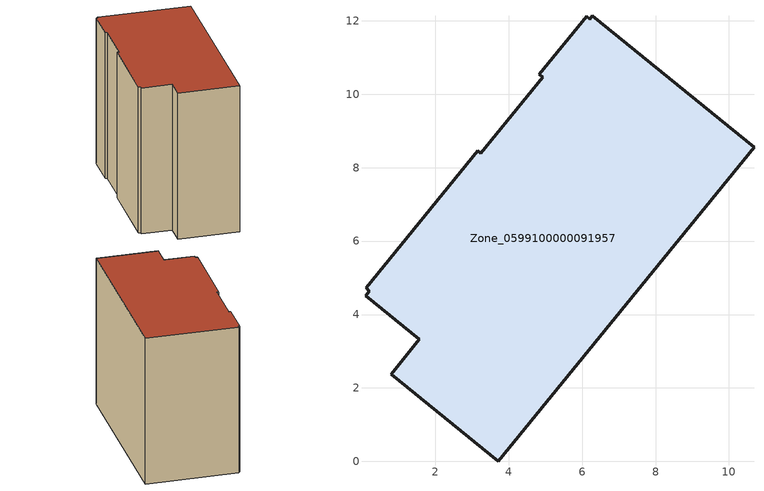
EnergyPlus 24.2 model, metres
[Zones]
Zone_0599100000091957
 floor ground (C_G): 6.21,12.04 6.28,12.14 10.68,8.56 3.72,0 0.8,2.37 1.57,3.33 0.1,4.5 0.21,4.64 0.12,4.73 3.15,8.46 3.25,8.39 4.93,10.47 4.84,10.54 6.12,12.12 z0
 wall outside (C_F): 3.72,0 10.68,8.56 6.28,12.14 6.21,12.04 6.12,12.12 4.84,10.54 4.93,10.47 3.25,8.39 3.15,8.46 0.12,4.73 0.21,4.64 0.1,4.5 1.57,3.33 0.8,2.37 3.72,0 z0:9.51
 roof outside (C_R): 4.93,10.47 3.25,8.39 3.15,8.46 0.12,4.73 0.21,4.64 0.1,4.5 1.57,3.33 0.8,2.37 3.72,0 10.68,8.56 6.28,12.14 6.21,12.04 6.12,12.12 4.84,10.54 z9.51
[BUILDING]
Pand.0599100000091957: North Axis=0; Terrain=City; Loads Convergence Tolerance Value=0.04; Temperature Convergence Tolerance Value=0.4; Solar Distribution=FullExterior; Maximum Number of Warmup Days=25; Minimum Number of Warmup Days=1
[Site:Location]
Rotterdam.The.Hague.AP_ZH_NLD Design_Conditions: Latitude=51.96; Longitude=4.45; Time Zone=1; Elevation=-4.5
[SITE:GROUNDTEMPERATURE:BUILDINGSURFACE]
18, 18, 18, 18, 18, 18, 18, 18, 18, 18, 18, 18
[MATERIAL] Thermal Absorptance=0.9; Solar Absorptance=0.7; Visible Absorptance=0.7
Name | Roughness | Thickness | Conductivity | Density | Specific Heat
G.TC.1946 | MediumSmooth | 0.15 | 1 | 540 | 1210
F.TC.1946 | Rough | 0.3 | 0.857143 | 1920 | 840
R.TC.1946 | MediumRough | 0.2 | 0.909091 | 1500 | 1000
[CONSTRUCTION]
C_G: G.TC.1946
C_F: F.TC.1946
C_R: R.TC.1946
[ZONE]
Zone_0599100000091957: Type=1; Multiplier=1; Ceiling Height=Autocalculate; Volume=Autocalculate; Floor Area=autocalculate; Part of Total Floor Area=Yes
[ZONEINFILTRATION:DESIGNFLOWRATE]
Infil_Zone_0599100000091957: Zone or ZoneList or Space or SpaceList=Zone_0599100000091957; Schedule=AlwaysOn; Design Flow Rate Calculation Method=Flow/Area; Flow Rate per Floor Area=0.003; Constant Term Coefficient=1; Temperature Term Coefficient=0; Velocity Term Coefficient=0; Velocity Squared Term Coefficient=0
[HVACTEMPLATE:ZONE:IDEALLOADSAIRSYSTEM]
Zone_0599100000091957: Maximum Heating Supply Air Temperature=50; Minimum Cooling Supply Air Temperature=13; Maximum Heating Supply Air Humidity Ratio=0.0156; Minimum Cooling Supply Air Humidity Ratio=0.0077; Heating Limit=NoLimit; Cooling Limit=NoLimit; Dehumidification Control Type=ConstantSensibleHeatRatio; Cooling Sensible Heat Ratio=0.7; Dehumidification Setpoint=60; Humidification Control Type=None; Humidification Setpoint=30; Outdoor Air Method=None; Outdoor Air Flow Rate per Person=0.00944; Outdoor Air Flow Rate per Zone Floor Area=0; Outdoor Air Flow Rate per Zone=0; Demand Controlled Ventilation Type=None; Outdoor Air Economizer Type=NoEconomizer; Heat Recovery Type=None; Sensible Heat Recovery Effectiveness=0.7; Latent Heat Recovery Effectiveness=0.65
[ZONECONTROL:THERMOSTAT]
ThermostatControl_Zone_0599100000091957: Zone or ZoneList=Zone_0599100000091957; Control Type Schedule=DualSetpointControlType; Control 1=Thermostat_Zone_0599100000091957; Temperature Difference Between Cutout And Setpoint=0
[THERMOSTATSETPOINT:DUALSETPOINT]
Thermostat_Zone_0599100000091957: Heating Setpoint Temperature Schedule=HeatingSetpoint_Zone_0599100000091957; Cooling Setpoint Temperature Schedule=CoolingSetpoint_Zone_0599100000091957
[SCHEDULE:COMPACT]
HeatingSetpoint_Zone_0599100000091957: Through: 12/31, For: AllDays, Until: 24:00, 21
CoolingSetpoint_Zone_0599100000091957: Through: 12/31, For: AllDays, Until: 24:00, 24
DualSetpointControlType: Through: 12/31, For: AllDays, Until: 24:00, 4
AlwaysOn: Through: 12/31, For: AllDays, Until: 24:00, 1
